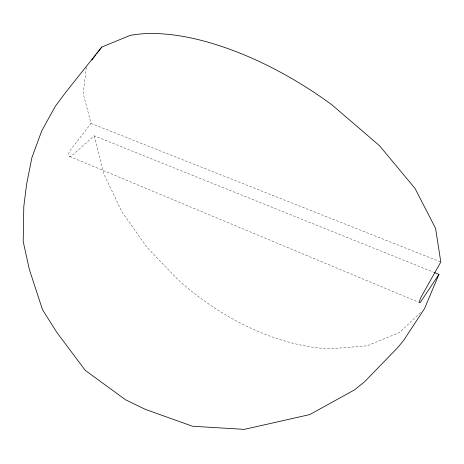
<?xml version="1.0" encoding="UTF-8"?>
<svg xmlns="http://www.w3.org/2000/svg" width="464" height="464" viewBox="0 0 464 464"><rect width="100%" height="100%" fill="white"/><g stroke="black" fill="none" stroke-linecap="round" stroke-linejoin="round"><path stroke-width="0.35" stroke-dasharray="2.32 1.74" d="M86.31 67.367L83.218 93.612L91.008 123.407L69.826 150.852A3.938 2.146 -68.4 0 0 68.858 155.405A3.938 2.146 -68.4 0 0 71.363 156.182L94.186 135.801L433.567 272.188M420.419 312.516L399.684 332.456L367.239 345.761L330.055 348.853A203.864 133.748 42 0 1 177.695 279.415L146.96 247.347L121.91 211.77L103.866 174.052L94.186 135.801M91.008 123.407L440.8 261.992M69.571 156.443L418.934 302.354"/><path stroke-width="0.7" d="M438.944 274.352L424.566 308.525L403.634 340.402L397.59 347.727L364.669 381.669L354.618 389.812L309.708 414.601L244.354 429.368L192.572 426.248L145.487 409.434L125.64 399.846L85.353 370.463L56.857 332.439L42.543 309.772L29.377 269.549L23.2 241.495L23.792 206.561L26.593 184.347L31.888 157.673L41.714 130.9L55.239 106.401L65.981 91.976L101.726 47.09L130.169 35.386A206.776 96.332 33.8 0 1 331.957 104.864L379.593 145.789L415.06 188.488L435.592 228.387L440.8 261.992L421.347 296.635A4.652 0.922 -66.5 0 0 419.508 301.716A4.652 0.922 -66.5 0 0 420.662 301.884L438.944 274.352L434.24 272.461M91.878 60.047L95.729 54.972M96.587 53.847L101.726 47.09"/></g></svg>
